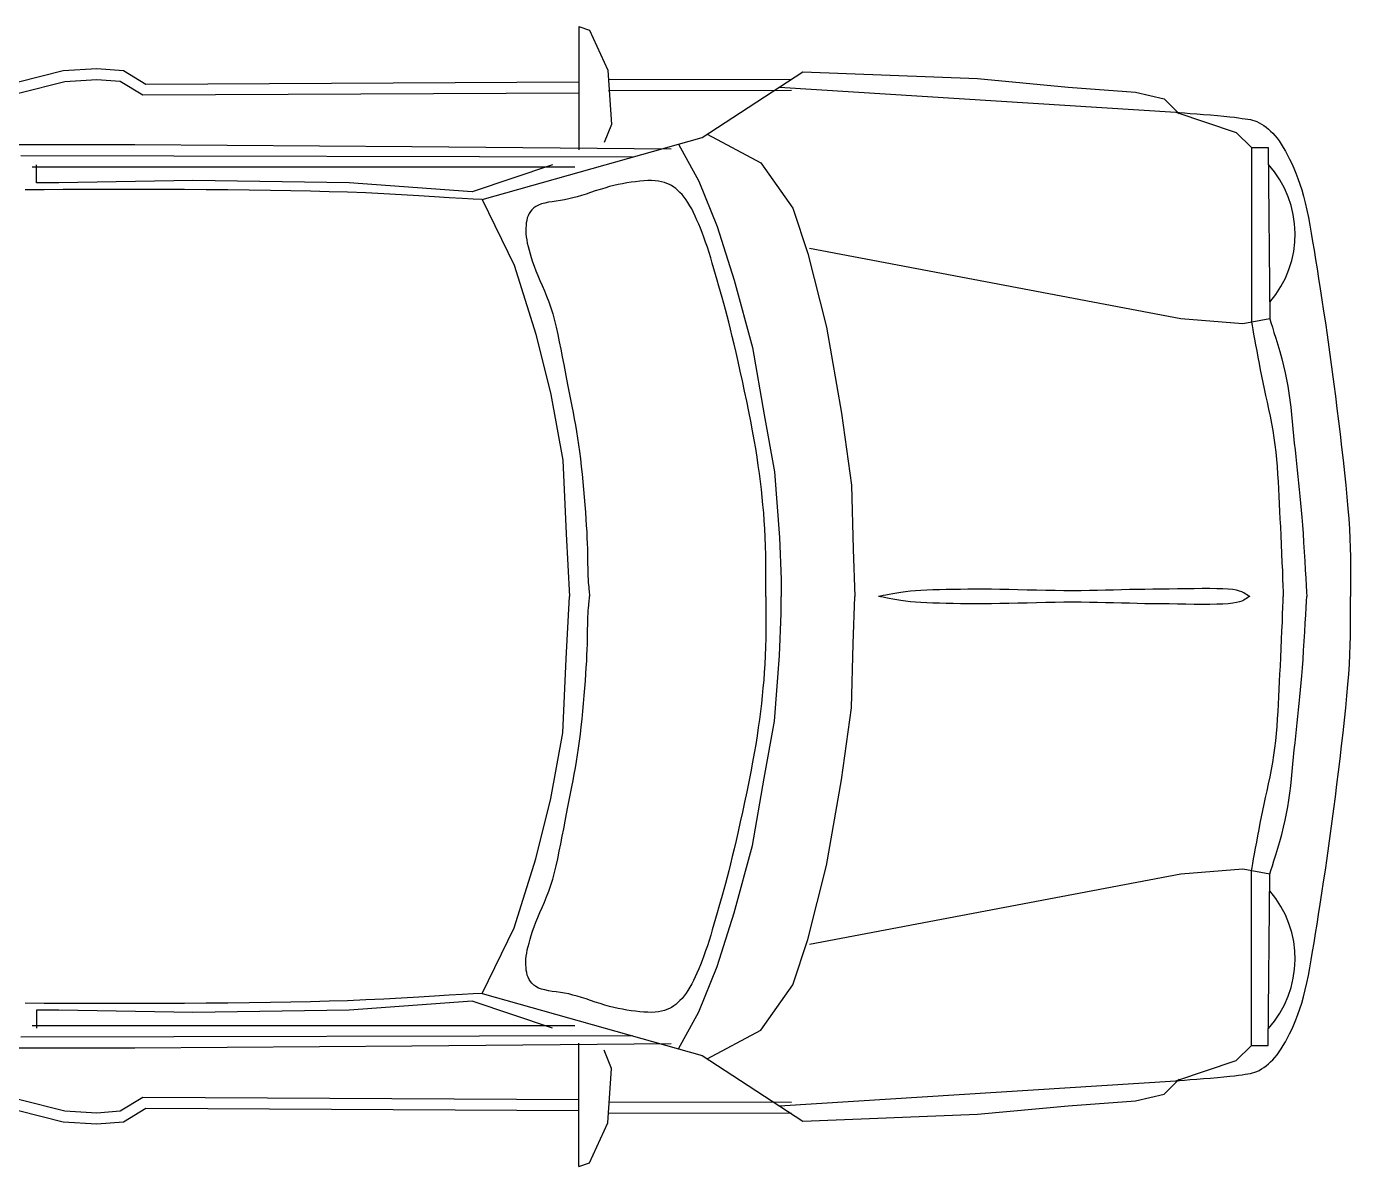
# Model space of a CAD drawing. Header units: millimetres. Extents: x -3289.36 to -3286.25, y 1846.98 to 1848.54.
# Drawn here: x -3288.062 to -3286.249, y 1846.977 to 1848.538 of the extents above; entities that cross this region are included whole.
import ezdxf

# ---------------------------------------------------------------- set-up
doc = ezdxf.new("R2010")
doc.units = ezdxf.units.MM
doc.header["$LTSCALE"] = 10
doc.layers.add('Veículos', color=2, linetype='Continuous')

msp = doc.modelspace()

# ---------------------------------------------------------------- linework, layer by layer
at = {"layer": 'Veículos'}
for p, q in [((-3287.3059, 1848.5375), (-3287.3059, 1848.3685)), ((-3287.0146, 1848.465), (-3287.2653, 1848.4644)), ((-3287.0146, 1848.45), (-3287.2652, 1848.4494)), ((-3286.3848, 1848.3718), (-3286.3848, 1848.1326)), ((-3287.2323, 1848.3586), (-3288.0699, 1848.3604)), ((-3287.3111, 1848.3451), (-3288.0546, 1848.3451)), ((-3286.3848, 1847.1427), (-3286.3848, 1847.3819)), ((-3287.2323, 1847.1559), (-3288.0699, 1847.1541)), ((-3287.3111, 1847.1694), (-3288.0546, 1847.1694)), ((-3287.3059, 1846.9769), (-3287.3059, 1847.1459)), ((-3287.0146, 1847.0645), (-3287.2652, 1847.0651)), ((-3287.0146, 1847.0495), (-3287.2653, 1847.0501))]:
    msp.add_line(p, q, dxfattribs=at)
at = {"layer": 'Veículos', "flags": 128}
for points in [[(-3287.3059, 1848.5375), (-3287.291, 1848.5326), (-3287.2662, 1848.4779), (-3287.2612, 1848.4033), (-3287.2712, 1848.3785)], [(-3287.3059, 1848.4614), (-3287.8986, 1848.4583), (-3287.9292, 1848.4767), (-3287.9659, 1848.4797), (-3288.0118, 1848.4767), (-3288.073, 1848.4614), (-3288.7125, 1848.4583), (-3289.1134, 1848.4369), (-3289.2327, 1848.4369)], [(-3287.3059, 1848.4464), (-3287.9027, 1848.4433), (-3287.9339, 1848.462), (-3287.966, 1848.4647), (-3288.0095, 1848.4618), (-3288.0711, 1848.4464), (-3288.7121, 1848.4433), (-3289.113, 1848.4219)], [(-3287.4382, 1848.3005), (-3287.1369, 1848.3856), (-3286.9989, 1848.4753), (-3286.7597, 1848.4661), (-3286.6355, 1848.4546), (-3286.5435, 1848.4477), (-3286.5044, 1848.4385), (-3286.4837, 1848.4178)], [(-3287.0311, 1848.4546), (-3286.4883, 1848.4201), (-3286.4055, 1848.3925), (-3286.3848, 1848.3718), (-3286.3618, 1848.3718), (-3286.3595, 1848.1372), (-3286.3963, 1848.1303), (-3286.4814, 1848.1372), (-3286.9897, 1848.2338)], [(-3286.4883, 1848.4201), (-3286.4833, 1848.4197), (-3286.4766, 1848.4192), (-3286.4686, 1848.4186), (-3286.4597, 1848.4179), (-3286.4503, 1848.4172), (-3286.4407, 1848.4164), (-3286.4312, 1848.4156), (-3286.4223, 1848.4148), (-3286.4144, 1848.414), (-3286.4078, 1848.4132), (-3286.4023, 1848.4124), (-3286.3975, 1848.4118), (-3286.3933, 1848.4113), (-3286.3896, 1848.4107), (-3286.3862, 1848.4101), (-3286.3831, 1848.4094), (-3286.3801, 1848.4085), (-3286.3772, 1848.4073), (-3286.3742, 1848.4058), (-3286.371, 1848.404), (-3286.3677, 1848.4018), (-3286.3645, 1848.3995), (-3286.3614, 1848.3971), (-3286.3584, 1848.3944), (-3286.3554, 1848.3915), (-3286.3525, 1848.3882), (-3286.3496, 1848.3847), (-3286.3468, 1848.3808), (-3286.3439, 1848.3765), (-3286.3411, 1848.3718), (-3286.3382, 1848.3667), (-3286.3353, 1848.3614), (-3286.3324, 1848.3557), (-3286.3295, 1848.3498), (-3286.3267, 1848.3434), (-3286.3239, 1848.3367), (-3286.3212, 1848.3295), (-3286.3185, 1848.3219), (-3286.3159, 1848.3137), (-3286.3135, 1848.3051), (-3286.3111, 1848.2959), (-3286.3089, 1848.2862), (-3286.3068, 1848.2762), (-3286.3048, 1848.2656), (-3286.3028, 1848.2546), (-3286.3009, 1848.2431), (-3286.2989, 1848.2312), (-3286.2969, 1848.2187), (-3286.2949, 1848.2058), (-3286.2928, 1848.1924), (-3286.2905, 1848.1782), (-3286.2882, 1848.1634), (-3286.2859, 1848.1478), (-3286.2835, 1848.1318), (-3286.2811, 1848.1153), (-3286.2787, 1848.0986), (-3286.2764, 1848.0817), (-3286.2741, 1848.0648), (-3286.2719, 1848.048), (-3286.2698, 1848.0314), (-3286.2677, 1848.0146), (-3286.2655, 1847.9972), (-3286.2634, 1847.9796), (-3286.2613, 1847.9617), (-3286.2593, 1847.944), (-3286.2573, 1847.9265), (-3286.2555, 1847.9095), (-3286.2539, 1847.8932), (-3286.2525, 1847.8778), (-3286.2514, 1847.8635), (-3286.2505, 1847.8499), (-3286.2498, 1847.8366), (-3286.2494, 1847.8237), (-3286.2492, 1847.8114), (-3286.2491, 1847.7999), (-3286.249, 1847.7891), (-3286.2491, 1847.7794), (-3286.2491, 1847.7707), (-3286.2491, 1847.7633), (-3286.2491, 1847.7572)], [(-3287.13, 1848.3902), (-3287.0564, 1848.3511), (-3287.0127, 1848.289), (-3286.992, 1848.2269), (-3286.9667, 1848.1257), (-3286.946, 1848.0084), (-3286.9322, 1847.9095), (-3286.9299, 1847.8221), (-3286.9276, 1847.7572)], [(-3287.1795, 1848.3696), (-3287.5344, 1848.3726), (-3287.9139, 1848.3757), (-3288.1403, 1848.3757), (-3288.5045, 1848.3726), (-3288.7278, 1848.3634), (-3288.9329, 1848.3543)], [(-3287.1691, 1848.3765), (-3287.1415, 1848.3258), (-3287.1162, 1848.2637), (-3287.0932, 1848.1901), (-3287.0679, 1848.0981), (-3287.0518, 1848.0061), (-3287.038, 1847.9279), (-3287.0311, 1847.8382), (-3287.0288, 1847.7807), (-3287.0288, 1847.7572)], [(-3287.3417, 1848.3481), (-3287.4518, 1848.3114), (-3287.6201, 1848.3237), (-3287.8343, 1848.3267), (-3288.0179, 1848.3237), (-3288.0485, 1848.3237), (-3288.0485, 1848.3481)], [(-3287.4382, 1848.3005), (-3287.4503, 1848.3011), (-3287.4654, 1848.3021), (-3287.4832, 1848.3032), (-3287.5033, 1848.3044), (-3287.5251, 1848.3057), (-3287.5484, 1848.3071), (-3287.5727, 1848.3084), (-3287.5976, 1848.3096), (-3287.6227, 1848.3106), (-3287.6477, 1848.3114), (-3287.6731, 1848.3121), (-3287.7001, 1848.3126), (-3287.7281, 1848.3131), (-3287.757, 1848.3135), (-3287.7864, 1848.3138), (-3287.8161, 1848.3141), (-3287.8458, 1848.3143), (-3287.8753, 1848.3144), (-3287.9042, 1848.3145), (-3287.9322, 1848.3145), (-3287.9594, 1848.3145), (-3287.986, 1848.3144), (-3288.0121, 1848.3143), (-3288.038, 1848.3141), (-3288.0638, 1848.3139)], [(-3287.0495, 1847.7572), (-3287.0495, 1847.7634), (-3287.0496, 1847.7713), (-3287.0496, 1847.7806), (-3287.0497, 1847.791), (-3287.0497, 1847.8023), (-3287.0499, 1847.8141), (-3287.0501, 1847.8262), (-3287.0505, 1847.8383), (-3287.051, 1847.85), (-3287.0518, 1847.8612), (-3287.0526, 1847.8718), (-3287.0536, 1847.8825), (-3287.0546, 1847.8932), (-3287.0558, 1847.9039), (-3287.0571, 1847.9147), (-3287.0585, 1847.9256), (-3287.06, 1847.9367), (-3287.0617, 1847.9481), (-3287.0636, 1847.9597), (-3287.0656, 1847.9716), (-3287.0678, 1847.984), (-3287.0703, 1847.9972), (-3287.073, 1848.0107), (-3287.0758, 1848.0246), (-3287.0788, 1848.0385), (-3287.0818, 1848.0524), (-3287.0848, 1848.0659), (-3287.0877, 1848.0789), (-3287.0905, 1848.0912), (-3287.0932, 1848.1027), (-3287.0956, 1848.1132), (-3287.098, 1848.1232), (-3287.1004, 1848.1326), (-3287.1027, 1848.1415), (-3287.1049, 1848.1501), (-3287.1072, 1848.1584), (-3287.1094, 1848.1664), (-3287.1116, 1848.1743), (-3287.1139, 1848.1822), (-3287.1162, 1848.1901), (-3287.1184, 1848.198), (-3287.1207, 1848.2058), (-3287.123, 1848.2134), (-3287.1252, 1848.221), (-3287.1275, 1848.2283), (-3287.1298, 1848.2354), (-3287.1321, 1848.2423), (-3287.1344, 1848.249), (-3287.1368, 1848.2553), (-3287.1392, 1848.2614), (-3287.1416, 1848.2671), (-3287.144, 1848.2726), (-3287.1464, 1848.2779), (-3287.1488, 1848.2829), (-3287.1512, 1848.2877), (-3287.1537, 1848.2922), (-3287.1563, 1848.2964), (-3287.1589, 1848.3003), (-3287.1616, 1848.304), (-3287.1645, 1848.3074), (-3287.1673, 1848.3104), (-3287.1701, 1848.3132), (-3287.1729, 1848.3156), (-3287.1757, 1848.3178), (-3287.1787, 1848.3197), (-3287.1818, 1848.3214), (-3287.1851, 1848.3228), (-3287.1886, 1848.324), (-3287.1925, 1848.325), (-3287.1967, 1848.3258), (-3287.2012, 1848.3263), (-3287.2061, 1848.3265), (-3287.2113, 1848.3265), (-3287.2167, 1848.3262), (-3287.2224, 1848.3258), (-3287.2282, 1848.3251), (-3287.2341, 1848.3243), (-3287.24, 1848.3233), (-3287.2459, 1848.3223), (-3287.2519, 1848.3212), (-3287.2578, 1848.3198), (-3287.264, 1848.3183), (-3287.2703, 1848.3164), (-3287.2767, 1848.3145), (-3287.2832, 1848.3124), (-3287.2896, 1848.3103), (-3287.2959, 1848.3082), (-3287.3022, 1848.3062), (-3287.3082, 1848.3044), (-3287.314, 1848.3028), (-3287.3196, 1848.3014), (-3287.3254, 1848.3003), (-3287.3311, 1848.2994), (-3287.3368, 1848.2985), (-3287.3423, 1848.2977), (-3287.3475, 1848.2969), (-3287.3524, 1848.2958), (-3287.357, 1848.2946), (-3287.361, 1848.2931), (-3287.3646, 1848.2913), (-3287.3675, 1848.2891), (-3287.37, 1848.2867), (-3287.3721, 1848.2841), (-3287.3738, 1848.2814), (-3287.3752, 1848.2785), (-3287.3763, 1848.2754), (-3287.3771, 1848.2721), (-3287.3777, 1848.2687), (-3287.3781, 1848.2651), (-3287.3784, 1848.2614), (-3287.3784, 1848.2575), (-3287.3783, 1848.2536), (-3287.3779, 1848.2495), (-3287.3772, 1848.2453), (-3287.3763, 1848.2409), (-3287.3753, 1848.2364), (-3287.374, 1848.2315), (-3287.3725, 1848.2264), (-3287.3709, 1848.2211), (-3287.3692, 1848.2154), (-3287.3671, 1848.2094), (-3287.3647, 1848.2032), (-3287.362, 1848.1967), (-3287.3591, 1848.19), (-3287.3561, 1848.183), (-3287.353, 1848.1758), (-3287.3499, 1848.1683), (-3287.3469, 1848.1605), (-3287.3441, 1848.1524), (-3287.3416, 1848.1441), (-3287.3392, 1848.1352), (-3287.3369, 1848.1259), (-3287.3347, 1848.1161), (-3287.3326, 1848.106), (-3287.3305, 1848.0958), (-3287.3285, 1848.0854), (-3287.3265, 1848.075), (-3287.3246, 1848.0648), (-3287.3227, 1848.0548), (-3287.3209, 1848.0452), (-3287.319, 1848.0359), (-3287.3172, 1848.0268), (-3287.3155, 1848.0179), (-3287.3137, 1848.0092), (-3287.3121, 1848.0005), (-3287.3105, 1847.9917), (-3287.3089, 1847.9829), (-3287.3075, 1847.974), (-3287.3061, 1847.9649), (-3287.3048, 1847.9555), (-3287.3035, 1847.9457), (-3287.3024, 1847.9354), (-3287.3013, 1847.9249), (-3287.3002, 1847.9143), (-3287.2993, 1847.9036), (-3287.2984, 1847.893), (-3287.2976, 1847.8826), (-3287.2968, 1847.8726), (-3287.2962, 1847.8631), (-3287.2956, 1847.8543), (-3287.295, 1847.8459), (-3287.2946, 1847.8377), (-3287.2944, 1847.8299), (-3287.2941, 1847.8224), (-3287.294, 1847.8152), (-3287.2938, 1847.8084), (-3287.2937, 1847.8019), (-3287.2936, 1847.7959), (-3287.2934, 1847.7904), (-3287.2933, 1847.7853), (-3287.293, 1847.7807), (-3287.2928, 1847.7766), (-3287.2925, 1847.773), (-3287.2922, 1847.7698), (-3287.292, 1847.7669), (-3287.2917, 1847.7645), (-3287.2915, 1847.7623), (-3287.2913, 1847.7604), (-3287.2911, 1847.7587), (-3287.291, 1847.7572)], [(-3287.4382, 1848.3005), (-3287.3945, 1848.2108), (-3287.3646, 1848.1165), (-3287.3439, 1848.0337), (-3287.3278, 1847.944), (-3287.3232, 1847.8428), (-3287.3186, 1847.7572)], [(-3286.3848, 1848.1326), (-3286.3839, 1848.1283), (-3286.3829, 1848.1229), (-3286.3818, 1848.1165), (-3286.3804, 1848.1094), (-3286.379, 1848.1017), (-3286.3775, 1848.0934), (-3286.3759, 1848.0849), (-3286.3742, 1848.0762), (-3286.3726, 1848.0675), (-3286.371, 1848.059), (-3286.3692, 1848.0504), (-3286.3674, 1848.0415), (-3286.3654, 1848.0324), (-3286.3634, 1848.0231), (-3286.3613, 1848.0135), (-3286.3593, 1848.0039), (-3286.3574, 1847.9941), (-3286.3556, 1847.9843), (-3286.3539, 1847.9745), (-3286.3526, 1847.9647), (-3286.3514, 1847.9548), (-3286.3504, 1847.9449), (-3286.3496, 1847.935), (-3286.3489, 1847.9249), (-3286.3482, 1847.9148), (-3286.3477, 1847.9046), (-3286.3472, 1847.8944), (-3286.3467, 1847.8841), (-3286.3462, 1847.8738), (-3286.3457, 1847.8635), (-3286.3451, 1847.8526), (-3286.3445, 1847.8408), (-3286.344, 1847.8286), (-3286.3434, 1847.8162), (-3286.3429, 1847.804), (-3286.3424, 1847.7923), (-3286.342, 1847.7815), (-3286.3416, 1847.7718), (-3286.3413, 1847.7636), (-3286.3411, 1847.7572)], [(-3286.3595, 1848.1372), (-3286.358, 1848.1323), (-3286.3561, 1848.1261), (-3286.3539, 1848.1188), (-3286.3514, 1848.1107), (-3286.3487, 1848.1018), (-3286.3459, 1848.0924), (-3286.3432, 1848.0828), (-3286.3407, 1848.0731), (-3286.3384, 1848.0636), (-3286.3365, 1848.0544), (-3286.3348, 1848.0452), (-3286.3334, 1848.0358), (-3286.3321, 1848.0262), (-3286.3309, 1848.0165), (-3286.3298, 1848.0066), (-3286.3288, 1847.9967), (-3286.3279, 1847.9868), (-3286.3269, 1847.977), (-3286.326, 1847.9673), (-3286.325, 1847.9578), (-3286.3239, 1847.9484), (-3286.3229, 1847.9393), (-3286.3219, 1847.9303), (-3286.321, 1847.9214), (-3286.3201, 1847.9125), (-3286.3192, 1847.9035), (-3286.3183, 1847.8944), (-3286.3174, 1847.8851), (-3286.3166, 1847.8756), (-3286.3158, 1847.8658), (-3286.3149, 1847.8551), (-3286.3141, 1847.8434), (-3286.3133, 1847.831), (-3286.3125, 1847.8183), (-3286.3117, 1847.8057), (-3286.311, 1847.7936), (-3286.3103, 1847.7823), (-3286.3098, 1847.7723), (-3286.3093, 1847.7638), (-3286.3089, 1847.7572)], [(-3287.4382, 1847.214), (-3287.3945, 1847.3037), (-3287.3646, 1847.398), (-3287.3439, 1847.4808), (-3287.3278, 1847.5705), (-3287.3232, 1847.6717), (-3287.3186, 1847.7572)], [(-3287.0495, 1847.7572), (-3287.0495, 1847.7511), (-3287.0496, 1847.7432), (-3287.0496, 1847.7339), (-3287.0497, 1847.7235), (-3287.0497, 1847.7122), (-3287.0499, 1847.7003), (-3287.0501, 1847.6882), (-3287.0505, 1847.6762), (-3287.051, 1847.6644), (-3287.0518, 1847.6533), (-3287.0526, 1847.6426), (-3287.0536, 1847.632), (-3287.0546, 1847.6213), (-3287.0558, 1847.6106), (-3287.0571, 1847.5998), (-3287.0585, 1847.5889), (-3287.06, 1847.5778), (-3287.0617, 1847.5664), (-3287.0636, 1847.5548), (-3287.0656, 1847.5429), (-3287.0678, 1847.5304), (-3287.0703, 1847.5173), (-3287.073, 1847.5037), (-3287.0758, 1847.4899), (-3287.0788, 1847.4759), (-3287.0818, 1847.4621), (-3287.0848, 1847.4486), (-3287.0877, 1847.4356), (-3287.0905, 1847.4232), (-3287.0932, 1847.4118), (-3287.0956, 1847.4012), (-3287.098, 1847.3913), (-3287.1004, 1847.3819), (-3287.1027, 1847.3729), (-3287.1049, 1847.3644), (-3287.1072, 1847.3561), (-3287.1094, 1847.3481), (-3287.1116, 1847.3402), (-3287.1139, 1847.3323), (-3287.1162, 1847.3244), (-3287.1184, 1847.3165), (-3287.1207, 1847.3087), (-3287.123, 1847.301), (-3287.1252, 1847.2935), (-3287.1275, 1847.2862), (-3287.1298, 1847.279), (-3287.1321, 1847.2721), (-3287.1344, 1847.2655), (-3287.1368, 1847.2591), (-3287.1392, 1847.2531), (-3287.1416, 1847.2474), (-3287.144, 1847.2418), (-3287.1464, 1847.2366), (-3287.1488, 1847.2316), (-3287.1512, 1847.2268), (-3287.1537, 1847.2223), (-3287.1563, 1847.2181), (-3287.1589, 1847.2141), (-3287.1616, 1847.2105), (-3287.1645, 1847.2071), (-3287.1673, 1847.204), (-3287.1701, 1847.2013), (-3287.1729, 1847.1988), (-3287.1757, 1847.1967), (-3287.1787, 1847.1947), (-3287.1818, 1847.1931), (-3287.1851, 1847.1917), (-3287.1886, 1847.1905), (-3287.1925, 1847.1895), (-3287.1967, 1847.1887), (-3287.2012, 1847.1882), (-3287.2061, 1847.1879), (-3287.2113, 1847.188), (-3287.2167, 1847.1882), (-3287.2224, 1847.1887), (-3287.2282, 1847.1894), (-3287.2341, 1847.1902), (-3287.24, 1847.1911), (-3287.2459, 1847.1922), (-3287.2519, 1847.1933), (-3287.2578, 1847.1946), (-3287.264, 1847.1962), (-3287.2703, 1847.198), (-3287.2767, 1847.2), (-3287.2832, 1847.2021), (-3287.2896, 1847.2042), (-3287.2959, 1847.2063), (-3287.3022, 1847.2083), (-3287.3082, 1847.2101), (-3287.314, 1847.2117), (-3287.3196, 1847.2131), (-3287.3254, 1847.2142), (-3287.3311, 1847.2151), (-3287.3368, 1847.2159), (-3287.3423, 1847.2167), (-3287.3475, 1847.2176), (-3287.3524, 1847.2186), (-3287.357, 1847.2198), (-3287.361, 1847.2213), (-3287.3646, 1847.2232), (-3287.3675, 1847.2254), (-3287.37, 1847.2278), (-3287.3721, 1847.2303), (-3287.3738, 1847.2331), (-3287.3752, 1847.236), (-3287.3763, 1847.2391), (-3287.3771, 1847.2424), (-3287.3777, 1847.2458), (-3287.3781, 1847.2494), (-3287.3784, 1847.2531), (-3287.3784, 1847.2569), (-3287.3783, 1847.2609), (-3287.3779, 1847.2649), (-3287.3772, 1847.2691), (-3287.3763, 1847.2735), (-3287.3753, 1847.2781), (-3287.374, 1847.2829), (-3287.3725, 1847.288), (-3287.3709, 1847.2934), (-3287.3692, 1847.2991), (-3287.3671, 1847.3051), (-3287.3647, 1847.3113), (-3287.362, 1847.3178), (-3287.3591, 1847.3245), (-3287.3561, 1847.3315), (-3287.353, 1847.3387), (-3287.3499, 1847.3462), (-3287.3469, 1847.354), (-3287.3441, 1847.362), (-3287.3416, 1847.3704), (-3287.3392, 1847.3792), (-3287.3369, 1847.3886), (-3287.3347, 1847.3983), (-3287.3326, 1847.4084), (-3287.3305, 1847.4187), (-3287.3285, 1847.4291), (-3287.3265, 1847.4394), (-3287.3246, 1847.4497), (-3287.3227, 1847.4597), (-3287.3209, 1847.4693), (-3287.319, 1847.4786), (-3287.3172, 1847.4877), (-3287.3155, 1847.4965), (-3287.3137, 1847.5053), (-3287.3121, 1847.514), (-3287.3105, 1847.5227), (-3287.3089, 1847.5315), (-3287.3075, 1847.5405), (-3287.3061, 1847.5496), (-3287.3048, 1847.559), (-3287.3035, 1847.5688), (-3287.3024, 1847.579), (-3287.3013, 1847.5895), (-3287.3002, 1847.6002), (-3287.2993, 1847.6109), (-3287.2984, 1847.6215), (-3287.2976, 1847.6319), (-3287.2968, 1847.6418), (-3287.2962, 1847.6513), (-3287.2956, 1847.6602), (-3287.295, 1847.6686), (-3287.2946, 1847.6767), (-3287.2944, 1847.6846), (-3287.2941, 1847.6921), (-3287.294, 1847.6993), (-3287.2938, 1847.7061), (-3287.2937, 1847.7125), (-3287.2936, 1847.7185), (-3287.2934, 1847.7241), (-3287.2933, 1847.7292), (-3287.293, 1847.7338), (-3287.2928, 1847.7379), (-3287.2925, 1847.7415), (-3287.2922, 1847.7447), (-3287.292, 1847.7475), (-3287.2917, 1847.75), (-3287.2915, 1847.7522), (-3287.2913, 1847.7541), (-3287.2911, 1847.7557), (-3287.291, 1847.7572)], [(-3287.1691, 1847.138), (-3287.1415, 1847.1887), (-3287.1162, 1847.2508), (-3287.0932, 1847.3244), (-3287.0679, 1847.4164), (-3287.0518, 1847.5084), (-3287.038, 1847.5866), (-3287.0311, 1847.6763), (-3287.0288, 1847.7338), (-3287.0288, 1847.7572)], [(-3287.13, 1847.1243), (-3287.0564, 1847.1634), (-3287.0127, 1847.2255), (-3286.992, 1847.2876), (-3286.9667, 1847.3888), (-3286.946, 1847.5061), (-3286.9322, 1847.605), (-3286.9299, 1847.6924), (-3286.9276, 1847.7572)], [(-3286.3869, 1847.7572), (-3286.3884, 1847.7579), (-3286.3898, 1847.7588), (-3286.3913, 1847.7598), (-3286.3931, 1847.761), (-3286.3952, 1847.7622), (-3286.3979, 1847.7634), (-3286.4012, 1847.7646), (-3286.4054, 1847.7657), (-3286.4104, 1847.7666), (-3286.4165, 1847.7672), (-3286.4238, 1847.7676), (-3286.4323, 1847.7679), (-3286.4419, 1847.768), (-3286.4522, 1847.768), (-3286.4632, 1847.7679), (-3286.4745, 1847.7678), (-3286.4861, 1847.7677), (-3286.4976, 1847.7675), (-3286.5089, 1847.7673), (-3286.5199, 1847.7672), (-3286.5305, 1847.767), (-3286.5412, 1847.7668), (-3286.5519, 1847.7666), (-3286.5627, 1847.7663), (-3286.5735, 1847.766), (-3286.5845, 1847.7657), (-3286.5955, 1847.7655), (-3286.6067, 1847.7653), (-3286.6181, 1847.7651), (-3286.6296, 1847.7651), (-3286.6414, 1847.7651), (-3286.6537, 1847.7653), (-3286.6663, 1847.7655), (-3286.679, 1847.7658), (-3286.6918, 1847.7661), (-3286.7045, 1847.7664), (-3286.717, 1847.7667), (-3286.7292, 1847.767), (-3286.7409, 1847.7671), (-3286.752, 1847.7672), (-3286.7626, 1847.7672), (-3286.7731, 1847.7671), (-3286.7833, 1847.767), (-3286.7932, 1847.7669), (-3286.8029, 1847.7668), (-3286.8121, 1847.7665), (-3286.821, 1847.7663), (-3286.8294, 1847.7659), (-3286.8374, 1847.7655), (-3286.8448, 1847.7651), (-3286.8518, 1847.7645), (-3286.8584, 1847.7638), (-3286.8647, 1847.7629), (-3286.8705, 1847.762), (-3286.8759, 1847.761), (-3286.8809, 1847.7601), (-3286.8853, 1847.7592), (-3286.8892, 1847.7584), (-3286.8926, 1847.7577), (-3286.8954, 1847.7572)], [(-3286.3869, 1847.7572), (-3286.3884, 1847.7566), (-3286.3898, 1847.7557), (-3286.3913, 1847.7547), (-3286.3931, 1847.7535), (-3286.3952, 1847.7523), (-3286.3979, 1847.751), (-3286.4012, 1847.7498), (-3286.4054, 1847.7488), (-3286.4104, 1847.7479), (-3286.4165, 1847.7473), (-3286.4238, 1847.7469), (-3286.4323, 1847.7466), (-3286.4419, 1847.7465), (-3286.4522, 1847.7465), (-3286.4632, 1847.7465), (-3286.4745, 1847.7467), (-3286.4861, 1847.7468), (-3286.4976, 1847.747), (-3286.5089, 1847.7471), (-3286.5199, 1847.7473), (-3286.5305, 1847.7474), (-3286.5412, 1847.7476), (-3286.5519, 1847.7479), (-3286.5627, 1847.7482), (-3286.5735, 1847.7485), (-3286.5845, 1847.7487), (-3286.5955, 1847.749), (-3286.6067, 1847.7492), (-3286.6181, 1847.7493), (-3286.6296, 1847.7494), (-3286.6414, 1847.7493), (-3286.6537, 1847.7492), (-3286.6663, 1847.7489), (-3286.679, 1847.7486), (-3286.6918, 1847.7483), (-3286.7045, 1847.748), (-3286.717, 1847.7477), (-3286.7292, 1847.7475), (-3286.7409, 1847.7473), (-3286.752, 1847.7473), (-3286.7626, 1847.7473), (-3286.7731, 1847.7473), (-3286.7833, 1847.7474), (-3286.7932, 1847.7475), (-3286.8029, 1847.7477), (-3286.8121, 1847.7479), (-3286.821, 1847.7482), (-3286.8294, 1847.7485), (-3286.8374, 1847.7489), (-3286.8448, 1847.7494), (-3286.8518, 1847.75), (-3286.8584, 1847.7507), (-3286.8647, 1847.7516), (-3286.8705, 1847.7525), (-3286.8759, 1847.7534), (-3286.8809, 1847.7544), (-3286.8853, 1847.7553), (-3286.8892, 1847.7561), (-3286.8926, 1847.7567), (-3286.8954, 1847.7572)], [(-3286.4883, 1847.0944), (-3286.4833, 1847.0948), (-3286.4766, 1847.0953), (-3286.4686, 1847.0959), (-3286.4597, 1847.0966), (-3286.4503, 1847.0973), (-3286.4407, 1847.0981), (-3286.4312, 1847.0989), (-3286.4223, 1847.0997), (-3286.4144, 1847.1005), (-3286.4078, 1847.1013), (-3286.4023, 1847.102), (-3286.3975, 1847.1026), (-3286.3933, 1847.1032), (-3286.3896, 1847.1037), (-3286.3862, 1847.1043), (-3286.3831, 1847.1051), (-3286.3801, 1847.106), (-3286.3772, 1847.1072), (-3286.3742, 1847.1086), (-3286.371, 1847.1105), (-3286.3677, 1847.1126), (-3286.3645, 1847.1149), (-3286.3614, 1847.1174), (-3286.3584, 1847.1201), (-3286.3554, 1847.123), (-3286.3525, 1847.1262), (-3286.3496, 1847.1298), (-3286.3468, 1847.1337), (-3286.3439, 1847.138), (-3286.3411, 1847.1427), (-3286.3382, 1847.1478), (-3286.3353, 1847.1531), (-3286.3324, 1847.1587), (-3286.3295, 1847.1647), (-3286.3267, 1847.171), (-3286.3239, 1847.1778), (-3286.3212, 1847.1849), (-3286.3185, 1847.1926), (-3286.3159, 1847.2007), (-3286.3135, 1847.2094), (-3286.3111, 1847.2186), (-3286.3089, 1847.2282), (-3286.3068, 1847.2383), (-3286.3048, 1847.2489), (-3286.3028, 1847.2599), (-3286.3009, 1847.2713), (-3286.2989, 1847.2833), (-3286.2969, 1847.2957), (-3286.2949, 1847.3087), (-3286.2928, 1847.3221), (-3286.2905, 1847.3362), (-3286.2882, 1847.3511), (-3286.2859, 1847.3666), (-3286.2835, 1847.3827), (-3286.2811, 1847.3992), (-3286.2787, 1847.4159), (-3286.2764, 1847.4328), (-3286.2741, 1847.4497), (-3286.2719, 1847.4665), (-3286.2698, 1847.4831), (-3286.2677, 1847.4999), (-3286.2655, 1847.5172), (-3286.2634, 1847.5349), (-3286.2613, 1847.5527), (-3286.2593, 1847.5705), (-3286.2573, 1847.588), (-3286.2555, 1847.605), (-3286.2539, 1847.6213), (-3286.2525, 1847.6367), (-3286.2514, 1847.651), (-3286.2505, 1847.6646), (-3286.2498, 1847.6779), (-3286.2494, 1847.6908), (-3286.2492, 1847.703), (-3286.2491, 1847.7146), (-3286.249, 1847.7254), (-3286.2491, 1847.7351), (-3286.2491, 1847.7438), (-3286.2491, 1847.7512), (-3286.2491, 1847.7572)], [(-3286.3848, 1847.3819), (-3286.3839, 1847.3862), (-3286.3829, 1847.3916), (-3286.3818, 1847.3979), (-3286.3804, 1847.4051), (-3286.379, 1847.4128), (-3286.3775, 1847.421), (-3286.3759, 1847.4296), (-3286.3742, 1847.4383), (-3286.3726, 1847.447), (-3286.371, 1847.4555), (-3286.3692, 1847.4641), (-3286.3674, 1847.4729), (-3286.3654, 1847.4821), (-3286.3634, 1847.4914), (-3286.3613, 1847.5009), (-3286.3593, 1847.5106), (-3286.3574, 1847.5204), (-3286.3556, 1847.5302), (-3286.3539, 1847.54), (-3286.3526, 1847.5498), (-3286.3514, 1847.5596), (-3286.3504, 1847.5695), (-3286.3496, 1847.5795), (-3286.3489, 1847.5896), (-3286.3482, 1847.5997), (-3286.3477, 1847.6098), (-3286.3472, 1847.6201), (-3286.3467, 1847.6303), (-3286.3462, 1847.6407), (-3286.3457, 1847.651), (-3286.3451, 1847.6619), (-3286.3445, 1847.6736), (-3286.344, 1847.6859), (-3286.3434, 1847.6982), (-3286.3429, 1847.7104), (-3286.3424, 1847.7221), (-3286.342, 1847.733), (-3286.3416, 1847.7427), (-3286.3413, 1847.7509), (-3286.3411, 1847.7572)], [(-3286.3595, 1847.3773), (-3286.358, 1847.3822), (-3286.3561, 1847.3884), (-3286.3539, 1847.3956), (-3286.3514, 1847.4038), (-3286.3487, 1847.4127), (-3286.3459, 1847.422), (-3286.3432, 1847.4316), (-3286.3407, 1847.4413), (-3286.3384, 1847.4509), (-3286.3365, 1847.4601), (-3286.3348, 1847.4692), (-3286.3334, 1847.4786), (-3286.3321, 1847.4882), (-3286.3309, 1847.498), (-3286.3298, 1847.5078), (-3286.3288, 1847.5177), (-3286.3279, 1847.5276), (-3286.3269, 1847.5375), (-3286.326, 1847.5472), (-3286.325, 1847.5567), (-3286.3239, 1847.566), (-3286.3229, 1847.5751), (-3286.3219, 1847.5841), (-3286.321, 1847.593), (-3286.3201, 1847.602), (-3286.3192, 1847.6109), (-3286.3183, 1847.62), (-3286.3174, 1847.6293), (-3286.3166, 1847.6389), (-3286.3158, 1847.6487), (-3286.3149, 1847.6594), (-3286.3141, 1847.6711), (-3286.3133, 1847.6835), (-3286.3125, 1847.6961), (-3286.3117, 1847.7087), (-3286.311, 1847.7208), (-3286.3103, 1847.7321), (-3286.3098, 1847.7422), (-3286.3093, 1847.7507), (-3286.3089, 1847.7572)], [(-3287.0311, 1847.0599), (-3286.4883, 1847.0944), (-3286.4055, 1847.122), (-3286.3848, 1847.1427), (-3286.3618, 1847.1427), (-3286.3595, 1847.3773), (-3286.3963, 1847.3842), (-3286.4814, 1847.3773), (-3286.9897, 1847.2807)], [(-3287.4382, 1847.214), (-3287.4503, 1847.2133), (-3287.4654, 1847.2124), (-3287.4832, 1847.2113), (-3287.5033, 1847.21), (-3287.5251, 1847.2087), (-3287.5484, 1847.2074), (-3287.5727, 1847.2061), (-3287.5976, 1847.2049), (-3287.6227, 1847.2039), (-3287.6477, 1847.2031), (-3287.6731, 1847.2024), (-3287.7001, 1847.2018), (-3287.7281, 1847.2014), (-3287.757, 1847.201), (-3287.7864, 1847.2006), (-3287.8161, 1847.2004), (-3287.8458, 1847.2002), (-3287.8753, 1847.2001), (-3287.9042, 1847.2), (-3287.9322, 1847.2), (-3287.9594, 1847.2), (-3287.986, 1847.2001), (-3288.0121, 1847.2002), (-3288.038, 1847.2003), (-3288.0638, 1847.2006)], [(-3287.4382, 1847.214), (-3287.1369, 1847.1289), (-3286.9989, 1847.0392), (-3286.7597, 1847.0484), (-3286.6355, 1847.0599), (-3286.5435, 1847.0668), (-3286.5044, 1847.076), (-3286.4837, 1847.0967)], [(-3287.3417, 1847.1663), (-3287.4518, 1847.2031), (-3287.6201, 1847.1908), (-3287.8343, 1847.1878), (-3288.0179, 1847.1908), (-3288.0485, 1847.1908), (-3288.0485, 1847.1663)], [(-3287.1795, 1847.1449), (-3287.5344, 1847.1419), (-3287.9139, 1847.1388), (-3288.1403, 1847.1388), (-3288.5045, 1847.1419), (-3288.7278, 1847.151), (-3288.9329, 1847.1602)], [(-3287.3059, 1846.9769), (-3287.291, 1846.9819), (-3287.2662, 1847.0366), (-3287.2612, 1847.1111), (-3287.2712, 1847.136)], [(-3287.3059, 1847.0681), (-3287.9027, 1847.0712), (-3287.9339, 1847.0525), (-3287.966, 1847.0498), (-3288.0095, 1847.0527), (-3288.0711, 1847.0681), (-3288.7121, 1847.0712), (-3289.113, 1847.0926)], [(-3287.3059, 1847.0531), (-3287.8986, 1847.0562), (-3287.9292, 1847.0378), (-3287.9659, 1847.0348), (-3288.0118, 1847.0378), (-3288.073, 1847.0531), (-3288.7125, 1847.0562), (-3289.1134, 1847.0776), (-3289.2327, 1847.0776)]]:
    msp.add_lwpolyline(points, dxfattribs=at)
at = {"layer": 'Veículos'}
for centre, start, end in [((-3286.4674, 1848.2534), 319.1095, 42.0072), ((-3286.4674, 1847.2611), 317.9928, 40.8905)]:
    msp.add_arc(centre, 0.1425, start, end, dxfattribs=at)

doc.saveas('drawing.dxf')
